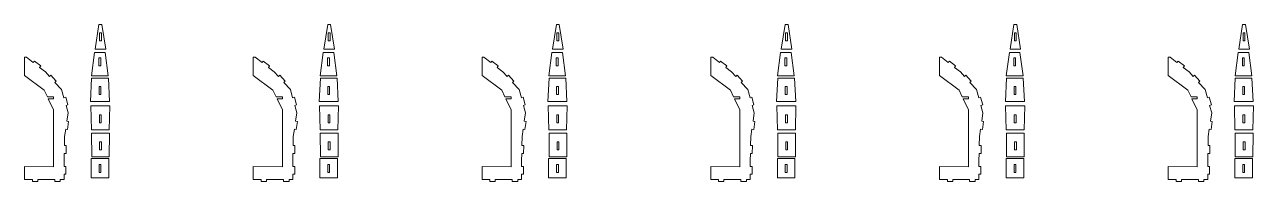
# Model space of a CAD drawing. Header units: millimetres. Extents: x -566 to 8079, y -1523 to 3979.
# Drawn here: x 1734 to 3738, y 186 to 441 of the extents above; entities that cross this region are included whole.
import ezdxf

# ---------------------------------------------------------------- set-up
doc = ezdxf.new("R2010")
doc.units = ezdxf.units.MM

msp = doc.modelspace()

# ---------------------------------------------------------------- linework, layer by layer
at = {"color": 7, "linetype": 'Continuous', "lineweight": 15}
for p, q in [((1855.6, 441.2), (1849.4, 401)), ((1860.5, 441.2), (1855.6, 441.2)), ((1866.7, 401), (1860.5, 441.2)), ((2228.6, 441.2), (2222.3, 401)), ((2233.4, 441.2), (2228.6, 441.2)), ((2239.6, 401), (2233.4, 441.2)), ((2601.5, 441.2), (2595.2, 401)), ((2606.3, 441.2), (2601.5, 441.2)), ((2612.5, 401), (2606.3, 441.2)), ((2974.4, 441.2), (2968.1, 401)), ((2979.2, 441.2), (2974.4, 441.2)), ((2985.5, 401), (2979.2, 441.2)), ((3347.3, 441.2), (3341.1, 401)), ((3352.1, 441.2), (3347.3, 441.2)), ((3358.4, 401), (3352.1, 441.2)), ((3720.2, 441.2), (3714, 401)), ((3725, 441.2), (3720.2, 441.2)), ((3731.3, 401), (3725, 441.2)), ((1859.6, 427.7), (1856.6, 427.7)), ((1856.6, 427.7), (1856.6, 414.8)), ((1859.6, 414.8), (1859.6, 427.7)), ((2232.5, 427.7), (2229.5, 427.7)), ((2229.5, 427.7), (2229.5, 414.8)), ((2232.5, 414.8), (2232.5, 427.7)), ((2605.4, 427.7), (2602.4, 427.7)), ((2602.4, 427.7), (2602.4, 414.8)), ((2605.4, 414.8), (2605.4, 427.7)), ((2978.3, 427.7), (2975.3, 427.7)), ((2975.3, 427.7), (2975.3, 414.8)), ((2978.3, 414.8), (2978.3, 427.7)), ((3351.2, 427.7), (3348.2, 427.7)), ((3348.2, 427.7), (3348.2, 414.8)), ((3351.2, 414.8), (3351.2, 427.7)), ((3724.1, 427.7), (3721.1, 427.7)), ((3721.1, 427.7), (3721.1, 414.8)), ((3724.1, 414.8), (3724.1, 427.7)), ((1849.4, 401), (1866.7, 401)), ((1856.6, 414.8), (1859.6, 414.8)), ((2222.3, 401), (2239.6, 401)), ((2229.5, 414.8), (2232.5, 414.8)), ((2595.2, 401), (2612.5, 401)), ((2602.4, 414.8), (2605.4, 414.8)), ((2968.1, 401), (2985.5, 401)), ((2975.3, 414.8), (2978.3, 414.8)), ((3341.1, 401), (3358.4, 401)), ((3348.2, 414.8), (3351.2, 414.8)), ((3714, 401), (3731.3, 401)), ((3721.1, 414.8), (3724.1, 414.8)), ((1734.4, 358.5), (1734.4, 388.2)), ((1734.4, 388.2), (1737.6, 388.2)), ((1737.6, 388.2), (1748.7, 379.4)), ((1748.7, 379.4), (1750.6, 381.8)), ((1750.6, 381.8), (1760.8, 373.8)), ((1848.4, 395.5), (1843.4, 357.6)), ((1865.7, 395.5), (1848.4, 395.5)), ((1858.5, 387.1), (1855.5, 387.1)), ((1855.5, 387.1), (1855.5, 374.1)), ((1858.5, 374.1), (1858.5, 387.1)), ((1870.6, 357.6), (1865.7, 395.5)), ((2107.3, 358.5), (2107.3, 388.2)), ((2107.3, 388.2), (2110.5, 388.2)), ((2110.5, 388.2), (2121.7, 379.4)), ((2121.7, 379.4), (2123.5, 381.8)), ((2123.5, 381.8), (2133.7, 373.8)), ((2221.3, 395.5), (2216.3, 357.6)), ((2238.6, 395.5), (2221.3, 395.5)), ((2231.4, 387.1), (2228.4, 387.1)), ((2228.4, 387.1), (2228.4, 374.1)), ((2231.4, 374.1), (2231.4, 387.1)), ((2243.5, 357.6), (2238.6, 395.5)), ((2480.3, 358.5), (2480.3, 388.2)), ((2480.3, 388.2), (2483.4, 388.2)), ((2483.4, 388.2), (2494.6, 379.4)), ((2494.6, 379.4), (2496.4, 381.8)), ((2496.4, 381.8), (2506.6, 373.8)), ((2594.2, 395.5), (2589.2, 357.6)), ((2611.5, 395.5), (2594.2, 395.5)), ((2604.3, 387.1), (2601.3, 387.1)), ((2601.3, 387.1), (2601.3, 374.1)), ((2604.3, 374.1), (2604.3, 387.1)), ((2616.4, 357.6), (2611.5, 395.5)), ((2853.2, 358.5), (2853.2, 388.2)), ((2853.2, 388.2), (2856.3, 388.2)), ((2856.3, 388.2), (2867.5, 379.4)), ((2867.5, 379.4), (2869.3, 381.8)), ((2869.3, 381.8), (2879.5, 373.8)), ((2967.1, 395.5), (2962.1, 357.6)), ((2984.4, 395.5), (2967.1, 395.5)), ((2977.2, 387.1), (2974.2, 387.1)), ((2974.2, 387.1), (2974.2, 374.1)), ((2977.2, 374.1), (2977.2, 387.1)), ((2989.4, 357.6), (2984.4, 395.5)), ((3226.1, 358.5), (3226.1, 388.2)), ((3226.1, 388.2), (3229.2, 388.2)), ((3229.2, 388.2), (3240.4, 379.4)), ((3240.4, 379.4), (3242.2, 381.8)), ((3242.2, 381.8), (3252.4, 373.8)), ((3340, 395.5), (3335, 357.6)), ((3357.3, 395.5), (3340, 395.5)), ((3350.2, 387.1), (3347.2, 387.1)), ((3347.2, 387.1), (3347.2, 374.1)), ((3350.2, 374.1), (3350.2, 387.1)), ((3362.3, 357.6), (3357.3, 395.5)), ((3599, 358.5), (3599, 388.2)), ((3599, 388.2), (3602.1, 388.2)), ((3602.1, 388.2), (3613.3, 379.4)), ((3613.3, 379.4), (3615.2, 381.8)), ((3615.2, 381.8), (3625.4, 373.8)), ((3712.9, 395.5), (3708, 357.6)), ((3730.2, 395.5), (3712.9, 395.5)), ((3723.1, 387.1), (3720.1, 387.1)), ((3720.1, 387.1), (3720.1, 374.1)), ((3723.1, 374.1), (3723.1, 387.1)), ((3735.2, 357.6), (3730.2, 395.5)), ((1760.8, 373.8), (1758.9, 371.4)), ((1758.9, 371.4), (1768.4, 364)), ((1768.4, 364), (1775.3, 356.6)), ((1855.5, 374.1), (1858.5, 374.1)), ((2133.7, 373.8), (2131.9, 371.4)), ((2131.9, 371.4), (2141.3, 364)), ((2141.3, 364), (2148.2, 356.6)), ((2228.4, 374.1), (2231.4, 374.1)), ((2506.6, 373.8), (2504.8, 371.4)), ((2504.8, 371.4), (2514.2, 364)), ((2514.2, 364), (2521.1, 356.6)), ((2601.3, 374.1), (2604.3, 374.1)), ((2879.5, 373.8), (2877.7, 371.4)), ((2877.7, 371.4), (2887.1, 364)), ((2887.1, 364), (2894, 356.6)), ((2974.2, 374.1), (2977.2, 374.1)), ((3252.4, 373.8), (3250.6, 371.4)), ((3250.6, 371.4), (3260.1, 364)), ((3260.1, 364), (3266.9, 356.6)), ((3347.2, 374.1), (3350.2, 374.1)), ((3625.4, 373.8), (3623.5, 371.4)), ((3623.5, 371.4), (3633, 364)), ((3633, 364), (3639.8, 356.6)), ((3720.1, 374.1), (3723.1, 374.1)), ((1766.4, 334.2), (1734.4, 358.5)), ((1775.3, 356.6), (1777.5, 358.6)), ((1777.5, 358.6), (1786.2, 349.1)), ((1786.2, 349.1), (1784, 347.1)), ((1784, 347.1), (1794.9, 335.3)), ((1843.8, 353.7), (1841.9, 316)), ((1843.4, 357.6), (1870.6, 357.6)), ((1871.1, 353.7), (1843.8, 353.7)), ((1873, 316), (1871.1, 353.7)), ((2139.3, 334.2), (2107.3, 358.5)), ((2148.2, 356.6), (2150.4, 358.6)), ((2150.4, 358.6), (2159.2, 349.1)), ((2159.2, 349.1), (2157, 347.1)), ((2157, 347.1), (2167.8, 335.3)), ((2216.7, 353.7), (2214.8, 316)), ((2216.3, 357.6), (2243.5, 357.6)), ((2244, 353.7), (2216.7, 353.7)), ((2245.9, 316), (2244, 353.7)), ((2512.3, 334.2), (2480.3, 358.5)), ((2521.1, 356.6), (2523.3, 358.6)), ((2523.3, 358.6), (2532.1, 349.1)), ((2532.1, 349.1), (2529.9, 347.1)), ((2529.9, 347.1), (2540.7, 335.3)), ((2589.6, 353.7), (2587.7, 316)), ((2589.2, 357.6), (2616.4, 357.6)), ((2616.9, 353.7), (2589.6, 353.7)), ((2618.8, 316), (2616.9, 353.7)), ((2885.2, 334.2), (2853.2, 358.5)), ((2894, 356.6), (2896.2, 358.6)), ((2896.2, 358.6), (2905, 349.1)), ((2905, 349.1), (2902.8, 347.1)), ((2902.8, 347.1), (2913.7, 335.3)), ((2962.6, 353.7), (2960.6, 316)), ((2962.1, 357.6), (2989.4, 357.6)), ((2989.8, 353.7), (2962.6, 353.7)), ((2991.7, 316), (2989.8, 353.7)), ((3258.1, 334.2), (3226.1, 358.5)), ((3266.9, 356.6), (3269.1, 358.6)), ((3269.1, 358.6), (3277.9, 349.1)), ((3277.9, 349.1), (3275.7, 347.1)), ((3275.7, 347.1), (3286.6, 335.3)), ((3335.5, 353.7), (3333.6, 316)), ((3335, 357.6), (3362.3, 357.6)), ((3362.7, 353.7), (3335.5, 353.7)), ((3364.6, 316), (3362.7, 353.7)), ((3631, 334.2), (3599, 358.5)), ((3639.8, 356.6), (3642, 358.6)), ((3642, 358.6), (3650.8, 349.1)), ((3650.8, 349.1), (3648.6, 347.1)), ((3648.6, 347.1), (3659.5, 335.3)), ((3708.4, 353.7), (3706.5, 316)), ((3708, 357.6), (3735.2, 357.6)), ((3735.6, 353.7), (3708.4, 353.7)), ((3737.5, 316), (3735.6, 353.7)), ((1771.6, 323.4), (1766.4, 334.2)), ((1781.8, 323.4), (1771.6, 323.4)), ((1781.8, 320.4), (1781.8, 323.4)), ((1794.9, 335.3), (1798.6, 322)), ((1798.6, 322), (1801.5, 322.8)), ((1801.5, 322.8), (1804.9, 310.3)), ((1858.9, 340.5), (1855.9, 340.5)), ((1855.9, 340.5), (1855.9, 327.5)), ((1855.9, 327.5), (1858.9, 327.5)), ((1858.9, 327.5), (1858.9, 340.5)), ((2144.5, 323.4), (2139.3, 334.2)), ((2154.7, 323.4), (2144.5, 323.4)), ((2154.7, 320.4), (2154.7, 323.4)), ((2167.8, 335.3), (2171.5, 322)), ((2171.5, 322), (2174.4, 322.8)), ((2174.4, 322.8), (2177.8, 310.3)), ((2231.8, 340.5), (2228.8, 340.5)), ((2228.8, 340.5), (2228.8, 327.5)), ((2228.8, 327.5), (2231.8, 327.5)), ((2231.8, 327.5), (2231.8, 340.5)), ((2517.4, 323.4), (2512.3, 334.2)), ((2527.6, 323.4), (2517.4, 323.4)), ((2527.6, 320.4), (2527.6, 323.4)), ((2540.7, 335.3), (2544.4, 322)), ((2544.4, 322), (2547.3, 322.8)), ((2547.3, 322.8), (2550.7, 310.3)), ((2604.8, 340.5), (2601.8, 340.5)), ((2601.8, 340.5), (2601.8, 327.5)), ((2601.8, 327.5), (2604.8, 327.5)), ((2604.8, 327.5), (2604.8, 340.5)), ((2890.4, 323.4), (2885.2, 334.2)), ((2900.6, 323.4), (2890.4, 323.4)), ((2900.6, 320.4), (2900.6, 323.4)), ((2913.7, 335.3), (2917.3, 322)), ((2917.3, 322), (2920.2, 322.8)), ((2920.2, 322.8), (2923.6, 310.3)), ((2977.7, 340.5), (2974.7, 340.5)), ((2974.7, 340.5), (2974.7, 327.5)), ((2974.7, 327.5), (2977.7, 327.5)), ((2977.7, 327.5), (2977.7, 340.5)), ((3263.3, 323.4), (3258.1, 334.2)), ((3273.5, 323.4), (3263.3, 323.4)), ((3273.5, 320.4), (3273.5, 323.4)), ((3286.6, 335.3), (3290.2, 322)), ((3290.2, 322), (3293.1, 322.8)), ((3293.1, 322.8), (3296.6, 310.3)), ((3350.6, 340.5), (3347.6, 340.5)), ((3347.6, 340.5), (3347.6, 327.5)), ((3347.6, 327.5), (3350.6, 327.5)), ((3350.6, 327.5), (3350.6, 340.5)), ((3636.2, 323.4), (3631, 334.2)), ((3646.4, 323.4), (3636.2, 323.4)), ((3646.4, 320.4), (3646.4, 323.4)), ((3659.5, 335.3), (3663.1, 322)), ((3663.1, 322), (3666, 322.8)), ((3666, 322.8), (3669.5, 310.3)), ((3723.5, 340.5), (3720.5, 340.5)), ((3720.5, 340.5), (3720.5, 327.5)), ((3720.5, 327.5), (3723.5, 327.5)), ((3723.5, 327.5), (3723.5, 340.5)), ((1781.8, 302.3), (1773.1, 320.4)), ((1773.1, 320.4), (1781.8, 320.4)), ((1781.8, 209.5), (1781.8, 302.3)), ((1804.9, 310.3), (1802, 309.5)), ((1802, 309.5), (1805.3, 297.5)), ((1841.9, 316), (1873, 316)), ((1873.4, 308.6), (1842.3, 308.6)), ((1842.3, 308.6), (1843.3, 269.8)), ((1872.4, 269.8), (1873.4, 308.6)), ((2154.7, 302.3), (2146, 320.4)), ((2146, 320.4), (2154.7, 320.4)), ((2154.7, 209.5), (2154.7, 302.3)), ((2177.8, 310.3), (2174.9, 309.5)), ((2174.9, 309.5), (2178.2, 297.5)), ((2214.8, 316), (2245.9, 316)), ((2246.3, 308.6), (2215.3, 308.6)), ((2215.3, 308.6), (2216.2, 269.8)), ((2245.3, 269.8), (2246.3, 308.6)), ((2527.6, 302.3), (2518.9, 320.4)), ((2518.9, 320.4), (2527.6, 320.4)), ((2527.6, 209.5), (2527.6, 302.3)), ((2550.7, 310.3), (2547.8, 309.5)), ((2547.8, 309.5), (2551.2, 297.5)), ((2587.7, 316), (2618.8, 316)), ((2619.2, 308.6), (2588.2, 308.6)), ((2588.2, 308.6), (2589.1, 269.8)), ((2618.2, 269.8), (2619.2, 308.6)), ((2900.6, 302.3), (2891.8, 320.4)), ((2891.8, 320.4), (2900.6, 320.4)), ((2900.6, 209.5), (2900.6, 302.3)), ((2923.6, 310.3), (2920.8, 309.5)), ((2920.8, 309.5), (2924.1, 297.5)), ((2960.6, 316), (2991.7, 316)), ((2992.1, 308.6), (2961.1, 308.6)), ((2961.1, 308.6), (2962, 269.8)), ((2991.2, 269.8), (2992.1, 308.6)), ((3273.5, 302.3), (3264.7, 320.4)), ((3264.7, 320.4), (3273.5, 320.4)), ((3273.5, 209.5), (3273.5, 302.3)), ((3296.6, 310.3), (3293.7, 309.5)), ((3293.7, 309.5), (3297, 297.5)), ((3333.6, 316), (3364.6, 316)), ((3365, 308.6), (3334, 308.6)), ((3334, 308.6), (3335, 269.8)), ((3364.1, 269.8), (3365, 308.6)), ((3646.4, 302.3), (3637.6, 320.4)), ((3637.6, 320.4), (3646.4, 320.4)), ((3646.4, 209.5), (3646.4, 302.3)), ((3669.5, 310.3), (3666.6, 309.5)), ((3666.6, 309.5), (3669.9, 297.5)), ((3706.5, 316), (3737.5, 316)), ((3738, 308.6), (3706.9, 308.6)), ((3706.9, 308.6), (3707.9, 269.8)), ((3737, 269.8), (3738, 308.6)), ((1805.3, 297.5), (1803.3, 283.8)), ((1803.3, 283.8), (1806.3, 283.3)), ((1806.3, 283.3), (1804.4, 270.5)), ((1859.4, 294.4), (1856.4, 294.4)), ((1856.4, 294.4), (1856.4, 281.4)), ((1856.4, 281.4), (1859.4, 281.4)), ((1859.4, 281.4), (1859.4, 294.4)), ((2178.2, 297.5), (2176.2, 283.8)), ((2176.2, 283.8), (2179.2, 283.3)), ((2179.2, 283.3), (2177.3, 270.5)), ((2232.3, 294.4), (2229.3, 294.4)), ((2229.3, 294.4), (2229.3, 281.4)), ((2229.3, 281.4), (2232.3, 281.4)), ((2232.3, 281.4), (2232.3, 294.4)), ((2551.2, 297.5), (2549.2, 283.8)), ((2549.2, 283.8), (2552.1, 283.3)), ((2552.1, 283.3), (2550.3, 270.5)), ((2605.2, 294.4), (2602.2, 294.4)), ((2602.2, 294.4), (2602.2, 281.4)), ((2602.2, 281.4), (2605.2, 281.4)), ((2605.2, 281.4), (2605.2, 294.4)), ((2924.1, 297.5), (2922.1, 283.8)), ((2922.1, 283.8), (2925, 283.3)), ((2925, 283.3), (2923.2, 270.5)), ((2978.1, 294.4), (2975.1, 294.4)), ((2975.1, 294.4), (2975.1, 281.4)), ((2975.1, 281.4), (2978.1, 281.4)), ((2978.1, 281.4), (2978.1, 294.4)), ((3297, 297.5), (3295, 283.8)), ((3295, 283.8), (3297.9, 283.3)), ((3297.9, 283.3), (3296.1, 270.5)), ((3351, 294.4), (3348, 294.4)), ((3348, 294.4), (3348, 281.4)), ((3348, 281.4), (3351, 281.4)), ((3351, 281.4), (3351, 294.4)), ((3669.9, 297.5), (3667.9, 283.8)), ((3667.9, 283.8), (3670.9, 283.3)), ((3670.9, 283.3), (3669, 270.5)), ((3723.9, 294.4), (3720.9, 294.4)), ((3720.9, 294.4), (3720.9, 281.4)), ((3720.9, 281.4), (3723.9, 281.4)), ((3723.9, 281.4), (3723.9, 294.4)), ((1801.5, 270.9), (1799.7, 258.8)), ((1804.4, 270.5), (1801.5, 270.9)), ((1843.3, 269.8), (1872.4, 269.8)), ((1843.7, 264.2), (1843.7, 264.1)), ((1872.8, 264.2), (1843.7, 264.2)), ((1872.8, 264.1), (1843.7, 264.1)), ((1843.7, 264.1), (1843.9, 225.7)), ((1872.6, 225.7), (1872.8, 264.1)), ((1872.8, 264.2), (1872.8, 264.1)), ((2174.4, 270.9), (2172.6, 258.8)), ((2177.3, 270.5), (2174.4, 270.9)), ((2216.2, 269.8), (2245.3, 269.8)), ((2216.6, 264.2), (2216.6, 264.1)), ((2245.7, 264.2), (2216.6, 264.2)), ((2245.7, 264.1), (2216.6, 264.1)), ((2216.6, 264.1), (2216.8, 225.7)), ((2245.5, 225.7), (2245.7, 264.1)), ((2245.7, 264.2), (2245.7, 264.1)), ((2547.3, 270.9), (2545.5, 258.8)), ((2550.3, 270.5), (2547.3, 270.9)), ((2589.1, 269.8), (2618.2, 269.8)), ((2589.5, 264.2), (2589.5, 264.1)), ((2618.6, 264.2), (2589.5, 264.2)), ((2618.6, 264.1), (2589.5, 264.1)), ((2589.5, 264.1), (2589.7, 225.7)), ((2618.4, 225.7), (2618.6, 264.1)), ((2618.6, 264.2), (2618.6, 264.1)), ((2920.2, 270.9), (2918.4, 258.8)), ((2923.2, 270.5), (2920.2, 270.9)), ((2962, 269.8), (2991.2, 269.8)), ((2962.4, 264.2), (2962.4, 264.1)), ((2991.5, 264.2), (2962.4, 264.2)), ((2991.5, 264.1), (2962.4, 264.1)), ((2962.4, 264.1), (2962.6, 225.7)), ((2991.3, 225.7), (2991.5, 264.1)), ((2991.5, 264.2), (2991.5, 264.1)), ((3293.1, 270.9), (3291.3, 258.8)), ((3296.1, 270.5), (3293.1, 270.9)), ((3335, 269.8), (3364.1, 269.8)), ((3335.3, 264.2), (3335.3, 264.1)), ((3364.4, 264.2), (3335.3, 264.2)), ((3364.4, 264.1), (3335.3, 264.1)), ((3335.3, 264.1), (3335.5, 225.7)), ((3364.2, 225.7), (3364.4, 264.1)), ((3364.4, 264.2), (3364.4, 264.1)), ((3666, 270.9), (3664.3, 258.8)), ((3669, 270.5), (3666, 270.9)), ((3707.9, 269.8), (3737, 269.8)), ((3708.2, 264.2), (3708.2, 264.1)), ((3737.3, 264.2), (3708.2, 264.2)), ((3737.3, 264.1), (3708.2, 264.1)), ((3708.2, 264.1), (3708.4, 225.7)), ((3737.1, 225.7), (3737.3, 264.1)), ((3737.3, 264.2), (3737.3, 264.1)), ((1799.7, 258.8), (1799.4, 244.4)), ((1799.4, 244.4), (1802.4, 244.3)), ((1802.4, 244.3), (1802.1, 231.4)), ((1859.7, 250.1), (1856.7, 250.1)), ((1856.7, 250.1), (1856.7, 237.1)), ((1859.7, 237.1), (1859.7, 250.1)), ((2172.6, 258.8), (2172.3, 244.4)), ((2172.3, 244.4), (2175.3, 244.3)), ((2175.3, 244.3), (2175, 231.4)), ((2232.6, 250.1), (2229.6, 250.1)), ((2229.6, 250.1), (2229.6, 237.1)), ((2232.6, 237.1), (2232.6, 250.1)), ((2545.5, 258.8), (2545.2, 244.4)), ((2545.2, 244.4), (2548.2, 244.3)), ((2548.2, 244.3), (2547.9, 231.4)), ((2605.6, 250.1), (2602.6, 250.1)), ((2602.6, 250.1), (2602.6, 237.1)), ((2605.6, 237.1), (2605.6, 250.1)), ((2918.4, 258.8), (2918.1, 244.4)), ((2918.1, 244.4), (2921.1, 244.3)), ((2921.1, 244.3), (2920.8, 231.4)), ((2978.5, 250.1), (2975.5, 250.1)), ((2975.5, 250.1), (2975.5, 237.1)), ((2978.5, 237.1), (2978.5, 250.1)), ((3291.3, 258.8), (3291, 244.4)), ((3291, 244.4), (3294, 244.3)), ((3294, 244.3), (3293.8, 231.4)), ((3351.4, 250.1), (3348.4, 250.1)), ((3348.4, 250.1), (3348.4, 237.1)), ((3351.4, 237.1), (3351.4, 250.1)), ((3664.3, 258.8), (3663.9, 244.4)), ((3663.9, 244.4), (3666.9, 244.3)), ((3666.9, 244.3), (3666.7, 231.4)), ((3724.3, 250.1), (3721.3, 250.1)), ((3721.3, 250.1), (3721.3, 237.1)), ((3724.3, 237.1), (3724.3, 250.1)), ((1799.1, 231.4), (1798.8, 219.6)), ((1802.1, 231.4), (1799.1, 231.4)), ((1843.1, 223), (1843.1, 191.8)), ((1871.8, 223), (1843.1, 223)), ((1843.9, 225.7), (1872.6, 225.7)), ((1856.7, 237.2), (1859.7, 237.2)), ((1856.7, 237.1), (1859.7, 237.1)), ((1871.8, 191.8), (1871.8, 223)), ((2172, 231.4), (2171.8, 219.6)), ((2175, 231.4), (2172, 231.4)), ((2216, 223), (2216, 191.8)), ((2244.7, 223), (2216, 223)), ((2216.8, 225.7), (2245.5, 225.7)), ((2229.6, 237.2), (2232.6, 237.2)), ((2229.6, 237.1), (2232.6, 237.1)), ((2244.7, 191.8), (2244.7, 223)), ((2544.9, 231.4), (2544.7, 219.6)), ((2547.9, 231.4), (2544.9, 231.4)), ((2588.9, 223), (2588.9, 191.8)), ((2617.6, 223), (2588.9, 223)), ((2589.7, 225.7), (2618.4, 225.7)), ((2602.6, 237.2), (2605.6, 237.2)), ((2602.6, 237.1), (2605.6, 237.1)), ((2617.6, 191.8), (2617.6, 223)), ((2917.8, 231.4), (2917.6, 219.6)), ((2920.8, 231.4), (2917.8, 231.4)), ((2961.8, 223), (2961.8, 191.8)), ((2990.5, 223), (2961.8, 223)), ((2962.6, 225.7), (2991.3, 225.7)), ((2975.5, 237.2), (2978.5, 237.2)), ((2975.5, 237.1), (2978.5, 237.1)), ((2990.5, 191.8), (2990.5, 223)), ((3290.8, 231.4), (3290.5, 219.6)), ((3293.8, 231.4), (3290.8, 231.4)), ((3334.7, 223), (3334.7, 191.8)), ((3363.4, 223), (3334.7, 223)), ((3335.5, 225.7), (3364.2, 225.7)), ((3348.4, 237.2), (3351.4, 237.2)), ((3348.4, 237.1), (3351.4, 237.1)), ((3363.4, 191.8), (3363.4, 223)), ((3663.7, 231.4), (3663.4, 219.6)), ((3666.7, 231.4), (3663.7, 231.4)), ((3707.6, 223), (3707.6, 191.8)), ((3736.4, 223), (3707.6, 223)), ((3708.4, 225.7), (3737.1, 225.7)), ((3721.3, 237.2), (3724.3, 237.2)), ((3721.3, 237.1), (3724.3, 237.1)), ((3736.4, 191.8), (3736.4, 223)), ((1734.4, 188.7), (1734.4, 210)), ((1734.4, 210), (1781.8, 209.5)), ((1798.8, 219.6), (1798.8, 210.2)), ((1798.8, 210.2), (1801.8, 210.2)), ((1801.8, 210.2), (1801.8, 197.3)), ((1858.9, 213.3), (1855.9, 213.3)), ((1855.9, 213.3), (1855.9, 200.4)), ((1855.9, 200.4), (1858.9, 200.4)), ((1858.9, 200.4), (1858.9, 213.3)), ((2107.3, 188.7), (2107.3, 210)), ((2107.3, 210), (2154.7, 209.5)), ((2171.8, 219.6), (2171.8, 210.2)), ((2171.8, 210.2), (2174.8, 210.2)), ((2174.8, 210.2), (2174.8, 197.3)), ((2231.8, 213.3), (2228.8, 213.3)), ((2228.8, 213.3), (2228.8, 200.4)), ((2228.8, 200.4), (2231.8, 200.4)), ((2231.8, 200.4), (2231.8, 213.3)), ((2480.3, 188.7), (2480.3, 210)), ((2480.3, 210), (2527.6, 209.5)), ((2544.7, 219.6), (2544.7, 210.2)), ((2544.7, 210.2), (2547.7, 210.2)), ((2547.7, 210.2), (2547.7, 197.3)), ((2604.8, 213.3), (2601.8, 213.3)), ((2601.8, 213.3), (2601.8, 200.4)), ((2601.8, 200.4), (2604.8, 200.4)), ((2604.8, 200.4), (2604.8, 213.3)), ((2853.2, 188.7), (2853.2, 210)), ((2853.2, 210), (2900.6, 209.5)), ((2917.6, 219.6), (2917.6, 210.2)), ((2917.6, 210.2), (2920.6, 210.2)), ((2920.6, 210.2), (2920.6, 197.3)), ((2977.7, 213.3), (2974.7, 213.3)), ((2974.7, 213.3), (2974.7, 200.4)), ((2974.7, 200.4), (2977.7, 200.4)), ((2977.7, 200.4), (2977.7, 213.3)), ((3226.1, 188.7), (3226.1, 210)), ((3226.1, 210), (3273.5, 209.5)), ((3290.5, 219.6), (3290.5, 210.2)), ((3290.5, 210.2), (3293.5, 210.2)), ((3293.5, 210.2), (3293.5, 197.3)), ((3350.6, 213.3), (3347.6, 213.3)), ((3347.6, 213.3), (3347.6, 200.4)), ((3347.6, 200.4), (3350.6, 200.4)), ((3350.6, 200.4), (3350.6, 213.3)), ((3599, 188.7), (3599, 210)), ((3599, 210), (3646.4, 209.5)), ((3663.4, 219.6), (3663.4, 210.2)), ((3663.4, 210.2), (3666.4, 210.2)), ((3666.4, 210.2), (3666.4, 197.3)), ((3723.5, 213.3), (3720.5, 213.3)), ((3720.5, 213.3), (3720.5, 200.4)), ((3720.5, 200.4), (3723.5, 200.4)), ((3723.5, 200.4), (3723.5, 213.3)), ((1747.2, 188.7), (1734.4, 188.7)), ((1747.2, 185.7), (1747.2, 188.7)), ((1756, 185.7), (1747.2, 185.7)), ((1783.7, 188.7), (1756, 188.7)), ((1756, 185.7), (1756, 188.7)), ((1783.7, 185.7), (1783.7, 188.7)), ((1792.7, 185.7), (1783.7, 185.7)), ((1792.7, 185.7), (1792.7, 188.7)), ((1798.8, 188.7), (1792.7, 188.7)), ((1801.8, 197.3), (1798.8, 197.3)), ((1798.8, 197.3), (1798.8, 188.7)), ((1843.1, 191.8), (1871.8, 191.8)), ((2120.1, 188.7), (2107.3, 188.7)), ((2120.1, 185.7), (2120.1, 188.7)), ((2128.9, 185.7), (2120.1, 185.7)), ((2156.6, 188.7), (2128.9, 188.7)), ((2128.9, 185.7), (2128.9, 188.7)), ((2156.6, 185.7), (2156.6, 188.7)), ((2165.6, 185.7), (2156.6, 185.7)), ((2165.6, 185.7), (2165.6, 188.7)), ((2171.8, 188.7), (2165.6, 188.7)), ((2174.8, 197.3), (2171.8, 197.3)), ((2171.8, 197.3), (2171.8, 188.7)), ((2216, 191.8), (2244.7, 191.8)), ((2493, 188.7), (2480.3, 188.7)), ((2493, 185.7), (2493, 188.7)), ((2501.8, 185.7), (2493, 185.7)), ((2529.5, 188.7), (2501.8, 188.7)), ((2501.8, 185.7), (2501.8, 188.7)), ((2529.5, 185.7), (2529.5, 188.7)), ((2538.5, 185.7), (2529.5, 185.7)), ((2538.5, 185.7), (2538.5, 188.7)), ((2544.7, 188.7), (2538.5, 188.7)), ((2547.7, 197.3), (2544.7, 197.3)), ((2544.7, 197.3), (2544.7, 188.7)), ((2588.9, 191.8), (2617.6, 191.8)), ((2865.9, 188.7), (2853.2, 188.7)), ((2865.9, 185.7), (2865.9, 188.7)), ((2874.7, 185.7), (2865.9, 185.7)), ((2902.4, 188.7), (2874.7, 188.7)), ((2874.7, 185.7), (2874.7, 188.7)), ((2902.4, 185.7), (2902.4, 188.7)), ((2911.5, 185.7), (2902.4, 185.7)), ((2911.5, 185.7), (2911.5, 188.7)), ((2917.6, 188.7), (2911.5, 188.7)), ((2920.6, 197.3), (2917.6, 197.3)), ((2917.6, 197.3), (2917.6, 188.7)), ((2961.8, 191.8), (2990.5, 191.8)), ((3238.9, 188.7), (3226.1, 188.7)), ((3238.9, 185.7), (3238.9, 188.7)), ((3247.6, 185.7), (3238.9, 185.7)), ((3275.3, 188.7), (3247.6, 188.7)), ((3247.6, 185.7), (3247.6, 188.7)), ((3275.3, 185.7), (3275.3, 188.7)), ((3284.4, 185.7), (3275.3, 185.7)), ((3284.4, 185.7), (3284.4, 188.7)), ((3290.5, 188.7), (3284.4, 188.7)), ((3293.5, 197.3), (3290.5, 197.3)), ((3290.5, 197.3), (3290.5, 188.7)), ((3334.7, 191.8), (3363.4, 191.8)), ((3611.8, 188.7), (3599, 188.7)), ((3611.8, 185.7), (3611.8, 188.7)), ((3620.5, 185.7), (3611.8, 185.7)), ((3648.2, 188.7), (3620.5, 188.7)), ((3620.5, 185.7), (3620.5, 188.7)), ((3648.2, 185.7), (3648.2, 188.7)), ((3657.3, 185.7), (3648.2, 185.7)), ((3657.3, 185.7), (3657.3, 188.7)), ((3663.4, 188.7), (3657.3, 188.7)), ((3666.4, 197.3), (3663.4, 197.3)), ((3663.4, 197.3), (3663.4, 188.7)), ((3707.6, 191.8), (3736.4, 191.8))]:
    msp.add_line(p, q, dxfattribs=at)

doc.saveas('drawing.dxf')
